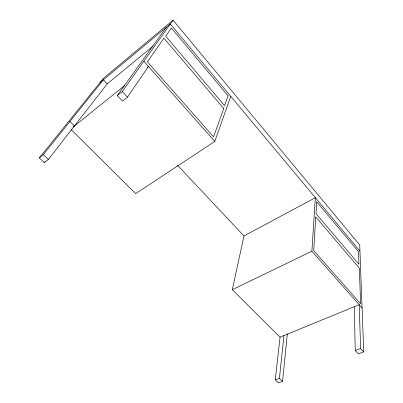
<?xml version="1.0" encoding="UTF-8"?>
<svg xmlns="http://www.w3.org/2000/svg" width="403" height="403" viewBox="0 0 403 403"><rect width="100%" height="100%" fill="white"/><g stroke="black" fill="none" stroke-linecap="round" stroke-linejoin="round"><path stroke-width="0.6" d="M362.07 307.957L311.872 251.205L315.358 197.692L243.966 235.972L232.309 289.697L280.06 337.145L275.254 379.883L278.413 382.85L282.568 381.344L287.324 333.77M282.568 381.344L279.415 378.357L283.939 335.553M71.079 129.469L135.67 193.652L214.779 141.438L230.778 96.393M166.197 27.444L117.303 95.531L122.497 101.088L127.484 97.163L148.44 66.44L147.518 67.18M117.303 95.531L122.28 91.557L173.068 20.15L359.723 245.034L363.713 351.92L358.368 353.854L355.255 350.529L354.267 306.728M173.068 20.15L103.475 78.303L39.287 157.89L44.32 162.621L48.37 159.432L107.258 83.859L153.165 46.002M44.32 162.621L45.091 161.633M39.287 157.89L43.328 154.661L103.44 79.774L107.258 83.859M99.934 82.696L170.328 23.999L359.95 251.099M73.029 127.101L124.774 85.476M232.309 289.697L311.872 251.205M280.06 337.145L359.199 304.708L360.604 348.565L363.713 351.92M275.254 379.883L279.415 378.357M355.255 350.529L360.604 348.565M43.328 154.661L48.37 159.432M69.981 121.459L74.464 125.943M177.632 165.376L243.966 235.972M122.28 91.557L127.484 97.163M143.841 61.241L214.779 141.438M315.766 216.925L313.7 250.611L360.604 303.781L359.365 268.186L315.766 216.925M316.738 201.807L316.012 213.6L358.942 264.257L358.514 251.724L316.738 201.807M228.083 95.828L224.526 105.581L165.709 36.179L171.361 28.054L228.083 95.828M223.791 108.593L213.53 136.834L147.402 61.855L163.905 38.174L223.791 108.593"/></g></svg>
